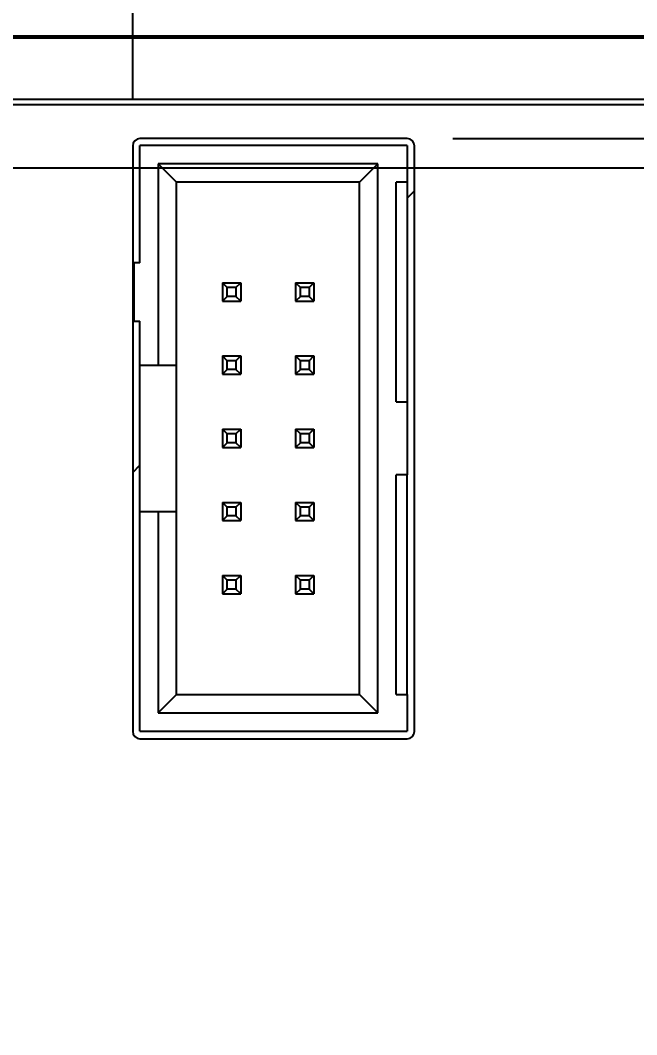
# Model space of a CAD drawing. Header units: inches. Extents: x 0 to 34, y 0 to 22.
# Drawn here: x 11.235 to 12.077, y 15.356 to 16.742 of the extents above; entities that cross this region are included whole.
import ezdxf

# ---------------------------------------------------------------- set-up
doc = ezdxf.new("R2010")
doc.units = ezdxf.units.IN
doc.header["$LTSCALE"] = 1.87
doc.header["$MEASUREMENT"] = 0
doc.layers.get('0').update_dxf_attribs({"linetype": 'CONTINUOUS'})
doc.layers.add('COSMETIC', color=7, linetype='CONTINUOUS')
doc.layers.add('DIMENSIONS', color=7, linetype='CONTINUOUS')
doc.styles.get("Standard").update_dxf_attribs({"font": 'txt', "width": 0.8})
doc.dimstyles.new('DIMSTYLE_2', dxfattribs={"dimtxt": 0.125, "dimasz": 0.18, "dimexe": 0.18, "dimexo": 0.0625, "dimgap": 0.09, "dimtad": 0, "dimtih": 1, "dimtoh": 1, "dimdec": 3, "dimzin": 4, "dimdsep": 46, "dimtxsty": 'STANDARD', "dimblk": '_FILLED', "dimblk1": '_FILLED', "dimblk2": '_FILLED', "dimcen": 0.09, "dimadec": 0, "dimazin": 0, "dimtp": 0.001, "dimtm": 0.001, "dimtfac": 1, "dimtdec": 3, "dimtofl": 0, "dimtmove": 0, "dimatfit": 3, "dimldrblk": '_FILLED', "dimfxl": 1, "dimtolj": 1, "dimtzin": 4, "dimarcsym": 0})

# ---------------------------------------------------------------- blocks, each defined once
blk = doc.blocks.new('*D15')
at = {"layer": 'DIMENSIONS', "color": 2, "linetype": 'CONTINUOUS'}
blk.add_line((11.1829, 11.5852), (13.4526, 11.5852), dxfattribs=at)
blk = doc.blocks.new('_FILLED')
at = {"color": 0, "linetype": 'BYBLOCK'}
blk.add_solid([(0, 0), (-1, 0.1736), (-1, -0.1736)], dxfattribs=at)
blk = doc.blocks.new('*D22')
at = {"layer": 'DIMENSIONS', "color": 2, "linetype": 'CONTINUOUS'}
for p, q in [((11.1068, 16.5402), (12.9997, 16.5402)), ((12.9997, 16.5402), (13.2625, 16.0054)), ((13.2625, 16.0054), (13.4526, 16.0054))]:
    blk.add_line(p, q, dxfattribs=at)
blk = doc.blocks.new('*D23')
at = {"layer": 'DIMENSIONS', "color": 2, "linetype": 'CONTINUOUS'}
blk.add_line((11.826, 16.5801), (13.4526, 16.5801), dxfattribs=at)
blk = doc.blocks.new('*D30')
at = {"layer": 'DIMENSIONS', "color": 2, "linetype": 'CONTINUOUS'}
blk.add_line((12.2338, 14.8187), (12.2338, 17.4082), dxfattribs=at)
blk = doc.blocks.new('*D31')
at = {"layer": 'DIMENSIONS', "color": 2, "linetype": 'CONTINUOUS'}
blk.add_line((11.3885, 16.6326), (11.3885, 17.4082), dxfattribs=at)

msp = doc.modelspace()

# ---------------------------------------------------------------- linework, layer by layer
at = {"color": 7, "linetype": 'CONTINUOUS'}
for p, q in [((7.2816, 16.7207), (12.4356, 16.7207)), ((7.2816, 16.7177), (12.4356, 16.7177)), ((12.4356, 16.6336), (11.1489, 16.6336)), ((12.4356, 16.6265), (11.1559, 16.6265)), ((11.7635, 16.5801), (11.3985, 16.5801)), ((11.3885, 16.5701), (11.3885, 15.7701)), ((11.3985, 16.4106), (11.3985, 16.5706)), ((11.7635, 16.5706), (11.3985, 16.5706)), ((11.7635, 16.5706), (11.7635, 16.5206)), ((11.7735, 15.7701), (11.7735, 16.5701)), ((11.4235, 16.5456), (11.4235, 16.2706)), ((11.7235, 16.5456), (11.4235, 16.5456)), ((11.4235, 16.5456), (11.4485, 16.5206)), ((11.6985, 16.5206), (11.7235, 16.5456)), ((11.7235, 15.7956), (11.7235, 16.5456)), ((11.4485, 15.8206), (11.4485, 16.5206)), ((11.6985, 16.5206), (11.4485, 16.5206)), ((11.6985, 15.8206), (11.6985, 16.5206)), ((11.7485, 16.2206), (11.7485, 16.5206)), ((11.7635, 16.5206), (11.7485, 16.5206)), ((11.3905, 16.3306), (11.3905, 16.4106)), ((11.3985, 16.4106), (11.3905, 16.4106)), ((11.511, 16.3831), (11.511, 16.3581)), ((11.511, 16.3831), (11.536, 16.3831)), ((11.5175, 16.3766), (11.511, 16.3831)), ((11.5175, 16.3646), (11.5175, 16.3766)), ((11.5295, 16.3766), (11.5175, 16.3766)), ((11.5295, 16.3766), (11.536, 16.3831)), ((11.5295, 16.3766), (11.5295, 16.3646)), ((11.536, 16.3831), (11.536, 16.3581)), ((11.611, 16.3831), (11.611, 16.3581)), ((11.611, 16.3831), (11.636, 16.3831)), ((11.6175, 16.3766), (11.611, 16.3831)), ((11.6175, 16.3646), (11.6175, 16.3766)), ((11.6295, 16.3766), (11.6175, 16.3766)), ((11.6295, 16.3766), (11.636, 16.3831)), ((11.6295, 16.3766), (11.6295, 16.3646)), ((11.636, 16.3831), (11.636, 16.3581)), ((11.5175, 16.3646), (11.511, 16.3581)), ((11.511, 16.3581), (11.536, 16.3581)), ((11.5295, 16.3646), (11.5175, 16.3646)), ((11.536, 16.3581), (11.5295, 16.3646)), ((11.6175, 16.3646), (11.611, 16.3581)), ((11.611, 16.3581), (11.636, 16.3581)), ((11.6295, 16.3646), (11.6175, 16.3646)), ((11.636, 16.3581), (11.6295, 16.3646)), ((11.3905, 16.3306), (11.3985, 16.3306)), ((11.3985, 15.7706), (11.3985, 16.3306)), ((11.511, 16.2831), (11.511, 16.2581)), ((11.511, 16.2831), (11.536, 16.2831)), ((11.5175, 16.2766), (11.511, 16.2831)), ((11.5175, 16.2646), (11.5175, 16.2766)), ((11.5295, 16.2766), (11.5175, 16.2766)), ((11.5295, 16.2766), (11.536, 16.2831)), ((11.5295, 16.2766), (11.5295, 16.2646)), ((11.536, 16.2831), (11.536, 16.2581)), ((11.611, 16.2831), (11.611, 16.2581)), ((11.611, 16.2831), (11.636, 16.2831)), ((11.6175, 16.2766), (11.611, 16.2831)), ((11.6175, 16.2646), (11.6175, 16.2766)), ((11.6295, 16.2766), (11.6175, 16.2766)), ((11.6295, 16.2766), (11.636, 16.2831)), ((11.6295, 16.2766), (11.6295, 16.2646)), ((11.636, 16.2831), (11.636, 16.2581)), ((11.3985, 16.2706), (11.4485, 16.2706)), ((11.5175, 16.2646), (11.511, 16.2581)), ((11.5295, 16.2646), (11.5175, 16.2646)), ((11.536, 16.2581), (11.5295, 16.2646)), ((11.6175, 16.2646), (11.611, 16.2581)), ((11.6295, 16.2646), (11.6175, 16.2646)), ((11.636, 16.2581), (11.6295, 16.2646)), ((11.511, 16.2581), (11.536, 16.2581)), ((11.611, 16.2581), (11.636, 16.2581)), ((11.7485, 16.2206), (11.7635, 16.2206)), ((11.7635, 16.2206), (11.7635, 16.1206)), ((11.511, 16.1831), (11.511, 16.1581)), ((11.511, 16.1831), (11.536, 16.1831)), ((11.5175, 16.1766), (11.511, 16.1831)), ((11.5175, 16.1646), (11.5175, 16.1766)), ((11.5295, 16.1766), (11.5175, 16.1766)), ((11.5295, 16.1766), (11.536, 16.1831)), ((11.5295, 16.1766), (11.5295, 16.1646)), ((11.536, 16.1831), (11.536, 16.1581)), ((11.611, 16.1831), (11.611, 16.1581)), ((11.611, 16.1831), (11.636, 16.1831)), ((11.6175, 16.1766), (11.611, 16.1831)), ((11.6175, 16.1646), (11.6175, 16.1766)), ((11.6295, 16.1766), (11.6175, 16.1766)), ((11.6295, 16.1766), (11.636, 16.1831)), ((11.6295, 16.1766), (11.6295, 16.1646)), ((11.636, 16.1831), (11.636, 16.1581)), ((11.5175, 16.1646), (11.511, 16.1581)), ((11.5295, 16.1646), (11.5175, 16.1646)), ((11.536, 16.1581), (11.5295, 16.1646)), ((11.6175, 16.1646), (11.611, 16.1581)), ((11.6295, 16.1646), (11.6175, 16.1646)), ((11.636, 16.1581), (11.6295, 16.1646)), ((11.511, 16.1581), (11.536, 16.1581)), ((11.611, 16.1581), (11.636, 16.1581)), ((11.7485, 15.8206), (11.7485, 16.1206)), ((11.7635, 16.1206), (11.7485, 16.1206)), ((11.511, 16.0831), (11.511, 16.0581)), ((11.511, 16.0831), (11.536, 16.0831)), ((11.5175, 16.0766), (11.511, 16.0831)), ((11.5295, 16.0766), (11.536, 16.0831)), ((11.536, 16.0831), (11.536, 16.0581)), ((11.611, 16.0831), (11.611, 16.0581)), ((11.611, 16.0831), (11.636, 16.0831)), ((11.6175, 16.0766), (11.611, 16.0831)), ((11.6295, 16.0766), (11.636, 16.0831)), ((11.636, 16.0831), (11.636, 16.0581)), ((11.3985, 16.0706), (11.4485, 16.0706)), ((11.4235, 16.0706), (11.4235, 15.7956)), ((11.5175, 16.0646), (11.5175, 16.0766)), ((11.5295, 16.0766), (11.5175, 16.0766)), ((11.5295, 16.0766), (11.5295, 16.0646)), ((11.6175, 16.0646), (11.6175, 16.0766)), ((11.6295, 16.0766), (11.6175, 16.0766)), ((11.6295, 16.0766), (11.6295, 16.0646)), ((11.5175, 16.0646), (11.511, 16.0581)), ((11.511, 16.0581), (11.536, 16.0581)), ((11.5295, 16.0646), (11.5175, 16.0646)), ((11.536, 16.0581), (11.5295, 16.0646)), ((11.6175, 16.0646), (11.611, 16.0581)), ((11.611, 16.0581), (11.636, 16.0581)), ((11.6295, 16.0646), (11.6175, 16.0646)), ((11.636, 16.0581), (11.6295, 16.0646)), ((11.511, 15.9831), (11.511, 15.9581)), ((11.511, 15.9831), (11.536, 15.9831)), ((11.5175, 15.9766), (11.511, 15.9831)), ((11.5295, 15.9766), (11.536, 15.9831)), ((11.536, 15.9831), (11.536, 15.9581)), ((11.611, 15.9831), (11.611, 15.9581)), ((11.611, 15.9831), (11.636, 15.9831)), ((11.6175, 15.9766), (11.611, 15.9831)), ((11.6295, 15.9766), (11.636, 15.9831)), ((11.636, 15.9831), (11.636, 15.9581)), ((11.5175, 15.9646), (11.5175, 15.9766)), ((11.5295, 15.9766), (11.5175, 15.9766)), ((11.5295, 15.9766), (11.5295, 15.9646)), ((11.6175, 15.9646), (11.6175, 15.9766)), ((11.6295, 15.9766), (11.6175, 15.9766)), ((11.6295, 15.9766), (11.6295, 15.9646)), ((11.5175, 15.9646), (11.511, 15.9581)), ((11.511, 15.9581), (11.536, 15.9581)), ((11.5295, 15.9646), (11.5175, 15.9646)), ((11.536, 15.9581), (11.5295, 15.9646)), ((11.6175, 15.9646), (11.611, 15.9581)), ((11.611, 15.9581), (11.636, 15.9581)), ((11.6295, 15.9646), (11.6175, 15.9646)), ((11.636, 15.9581), (11.6295, 15.9646)), ((11.4485, 15.8206), (11.4235, 15.7956)), ((11.4485, 15.8206), (11.6985, 15.8206)), ((11.6985, 15.8206), (11.7235, 15.7956)), ((11.7485, 15.8206), (11.7635, 15.8206)), ((11.7635, 15.8206), (11.7635, 15.7706)), ((11.4235, 15.7956), (11.7235, 15.7956)), ((11.3985, 15.7706), (11.7635, 15.7706)), ((11.3985, 15.7601), (11.7635, 15.7601))]:
    msp.add_line(p, q, dxfattribs=at)
for centre, major_axis, start_param, end_param in [((11.3985, 16.5701), (0.00707, -0.00707), 2.356347, 3.926839), ((11.7635, 16.5701), (0.00707, 0.00707), -0.785246, 0.785246), ((11.3985, 15.7701), (0.00707, 0.00707), -3.926839, -2.356347), ((11.7635, 15.7701), (0.00707, -0.00707), -0.785246, 0.785246)]:
    msp.add_ellipse(centre, major_axis=major_axis, ratio=0.999695, start_param=start_param, end_param=end_param, dxfattribs=at)
at = {"layer": 'COSMETIC', "color": 4, "linetype": 'CONTINUOUS'}
for p, q in [((11.7635, 16.5206), (11.7635, 16.2206)), ((11.7635, 15.8206), (11.7635, 16.1206))]:
    msp.add_line(p, q, dxfattribs=at)
at = {"layer": 'COSMETIC', "color": 2, "linetype": 'CONTINUOUS'}
for p, q in [((11.7635, 16.4987), (11.7735, 16.5087)), ((11.3885, 16.1237), (11.3985, 16.1337))]:
    msp.add_line(p, q, dxfattribs=at)

# ---------------------------------------------------------------- dimensions: what is measured, and where the dimension line sits
at = {"layer": 'DIMENSIONS', "color": 2, "linetype": 'CONTINUOUS'}
for feature_location, offset, dtype, origin, picture, middle in [((12.2338, 14.8187), (0, 2.5895), 1, (6.9816, 14.7562), '*D30', (12.2963, 17.4707)), ((11.3885, 16.6326), (0, 0.7755), 1, (6.9816, 16.5701), '*D31', (11.451, 17.4707)), ((11.1829123219, 11.5851674382), (2.2696535566, 0), 0, (8.5987079437, 16.7206674382), '*D15', (13.5150658785, 11.5226674382)), ((11.10681, 16.54019), (2.34575, -0.53479), 0, (10.38848, 16.72067), '*D22', (13.51507, 15.9429)), ((11.826, 16.5801), (1.6265, 0), 0, (11.7635, 16.7207), '*D23', (13.5151, 16.5176))]:
    dim = msp.add_ordinate_dim(feature_location=feature_location, offset=offset, dtype=dtype, origin=origin, dimstyle='DIMSTYLE_2', dxfattribs=at)
    dim.commit()
    dim.dimension.update_dxf_attribs({"geometry": picture, "text_midpoint": middle})

doc.saveas('drawing.dxf')
